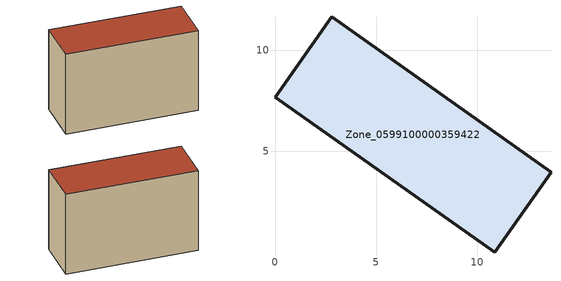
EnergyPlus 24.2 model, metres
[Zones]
Zone_0599100000359422
 floor ground (C_G): 10.87,0.03 0,7.68 2.8,11.65 13.66,3.97 z3.69
 wall outside (C_F): 13.66,3.97 2.8,11.65 0,7.68 10.87,0.03 13.66,3.97 z3.69:12.48
 roof outside (C_R): 0,7.68 10.87,0.03 13.66,3.97 2.8,11.65 z12.48
[BUILDING]
Pand.0599100000359422: North Axis=0; Terrain=City; Loads Convergence Tolerance Value=0.04; Temperature Convergence Tolerance Value=0.4; Solar Distribution=FullExterior; Maximum Number of Warmup Days=25; Minimum Number of Warmup Days=1
[Site:Location]
Rotterdam.The.Hague.AP_ZH_NLD Design_Conditions: Latitude=51.96; Longitude=4.45; Time Zone=1; Elevation=-4.5
[SITE:GROUNDTEMPERATURE:BUILDINGSURFACE]
18, 18, 18, 18, 18, 18, 18, 18, 18, 18, 18, 18
[MATERIAL] Thermal Absorptance=0.9; Solar Absorptance=0.7; Visible Absorptance=0.7
Name | Roughness | Thickness | Conductivity | Density | Specific Heat
G.TI.1992-2005 | MediumSmooth | 0.15 | 0.06 | 540 | 1210
F.TI.1992-2005 | Rough | 0.3 | 0.12 | 1920 | 840
R.TI.1992-2005 | MediumRough | 0.2 | 0.08 | 1500 | 1000
[CONSTRUCTION]
C_G: G.TI.1992-2005
C_F: F.TI.1992-2005
C_R: R.TI.1992-2005
[ZONE]
Zone_0599100000359422: Type=1; Multiplier=1; Ceiling Height=Autocalculate; Volume=Autocalculate; Floor Area=autocalculate; Part of Total Floor Area=Yes
[ZONEINFILTRATION:DESIGNFLOWRATE]
Infil_Zone_0599100000359422: Zone or ZoneList or Space or SpaceList=Zone_0599100000359422; Schedule=AlwaysOn; Design Flow Rate Calculation Method=Flow/Area; Flow Rate per Floor Area=0.0015; Constant Term Coefficient=1; Temperature Term Coefficient=0; Velocity Term Coefficient=0; Velocity Squared Term Coefficient=0
[HVACTEMPLATE:ZONE:IDEALLOADSAIRSYSTEM]
Zone_0599100000359422: Maximum Heating Supply Air Temperature=50; Minimum Cooling Supply Air Temperature=13; Maximum Heating Supply Air Humidity Ratio=0.0156; Minimum Cooling Supply Air Humidity Ratio=0.0077; Heating Limit=NoLimit; Cooling Limit=NoLimit; Dehumidification Control Type=ConstantSensibleHeatRatio; Cooling Sensible Heat Ratio=0.7; Dehumidification Setpoint=60; Humidification Control Type=None; Humidification Setpoint=30; Outdoor Air Method=None; Outdoor Air Flow Rate per Person=0.00944; Outdoor Air Flow Rate per Zone Floor Area=0; Outdoor Air Flow Rate per Zone=0; Demand Controlled Ventilation Type=None; Outdoor Air Economizer Type=NoEconomizer; Heat Recovery Type=None; Sensible Heat Recovery Effectiveness=0.7; Latent Heat Recovery Effectiveness=0.65
[ZONECONTROL:THERMOSTAT]
ThermostatControl_Zone_0599100000359422: Zone or ZoneList=Zone_0599100000359422; Control Type Schedule=DualSetpointControlType; Control 1=Thermostat_Zone_0599100000359422; Temperature Difference Between Cutout And Setpoint=0
[THERMOSTATSETPOINT:DUALSETPOINT]
Thermostat_Zone_0599100000359422: Heating Setpoint Temperature Schedule=HeatingSetpoint_Zone_0599100000359422; Cooling Setpoint Temperature Schedule=CoolingSetpoint_Zone_0599100000359422
[SCHEDULE:COMPACT]
HeatingSetpoint_Zone_0599100000359422: Through: 12/31, For: AllDays, Until: 24:00, 21
CoolingSetpoint_Zone_0599100000359422: Through: 12/31, For: AllDays, Until: 24:00, 24
DualSetpointControlType: Through: 12/31, For: AllDays, Until: 24:00, 4
AlwaysOn: Through: 12/31, For: AllDays, Until: 24:00, 1
